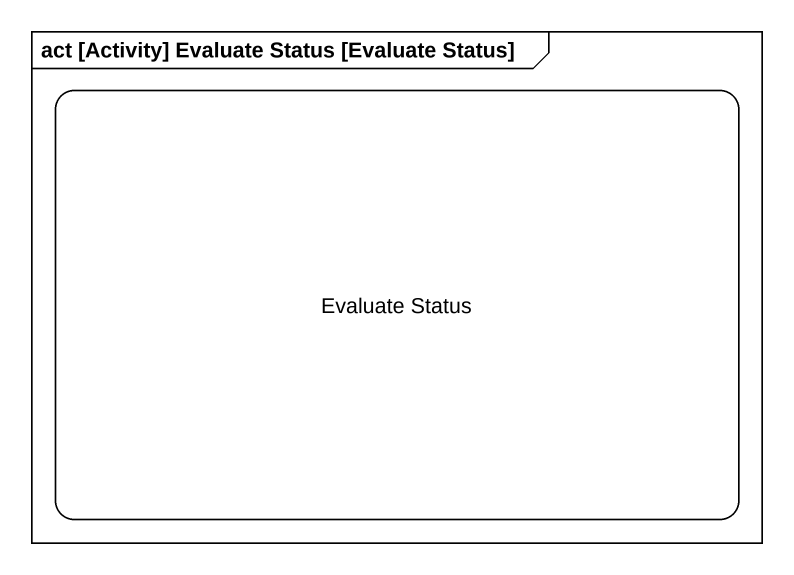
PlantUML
@startuml
mainframe act [Activity] Evaluate Status [Evaluate Status]
hide empty description
state "Evaluate Status" as Evaluate_Status
@enduml
